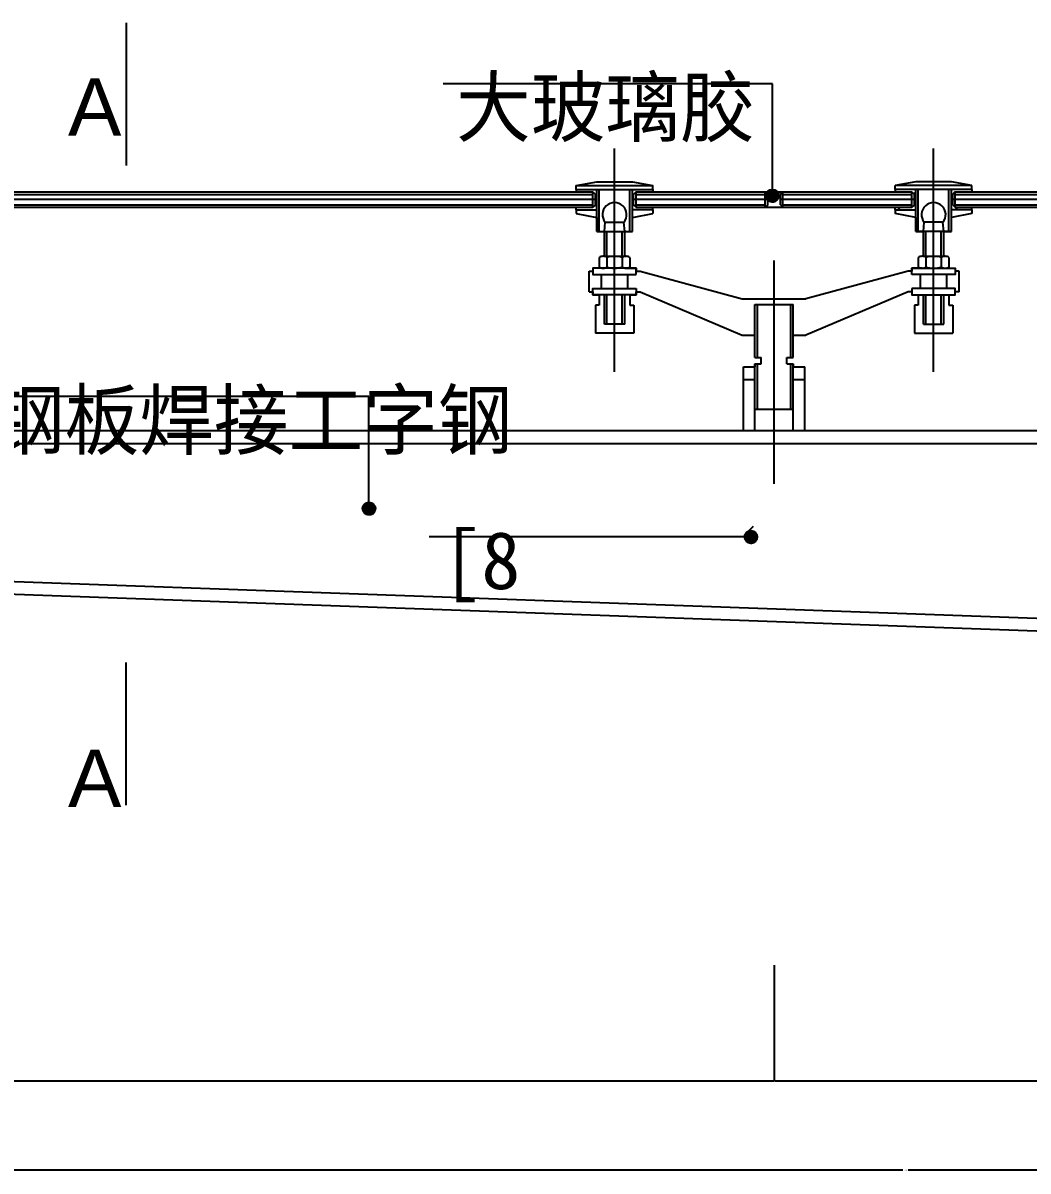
# Model space of a CAD drawing. Header units: metres. Extents: x 4231 to 8749, y -8456 to -5486.
# Drawn here: x 5463 to 6250, y -7042 to -6143 of the extents above; entities that cross this region are included whole.
import ezdxf

# ---------------------------------------------------------------- set-up
doc = ezdxf.new("R2010")
doc.units = ezdxf.units.M
for name, color, linetype in [('ASHADE', 1, 'Continuous'), ('图层1', 8, 'Continuous'), ('外形', 3, 'Continuous'), ('文字标注1', 4, 'Continuous'), ('轴线', 6, 'Continuous')]:
    doc.layers.add(name, color=color, linetype=linetype)
doc.dimstyles.get("Standard").update_dxf_attribs({"dimtxt": 2.5, "dimasz": 2.5, "dimexe": 1.25, "dimexo": 0.625, "dimtad": 1, "dimcen": 2.5, "dimazin": 3, "dimtfac": 1, "dimtmove": 0, "dimatfit": 3})

# ---------------------------------------------------------------- blocks, each defined once
blk = doc.blocks.new('_CLOSEDFILLED')
at = {"color": 0, "linetype": 'BYBLOCK'}
blk.add_solid([(-1, 0.2), (0, 0), (-1, -0.2)], dxfattribs=at)
blk = doc.blocks.new('*D1')
for p, q in [((4556.28, -6881.11), (4556.28, -7041.63)), ((7752.28, -6881.11), (7752.28, -7041.63)), ((6152.28, -7041.63), (4556.03, -7041.63)), ((7752.53, -7041.63), (6156.28, -7041.63))]:
    blk.add_line(p, q)
at = {"layer": 'Defpoints'}
for p in [(4556.28, -6881.11), (7752.28, -6881.11), (7752.28, -7041.63)]:
    blk.add_point(p, dxfattribs=at)
at = {"xscale": 0.25, "yscale": 0.25}
blk.add_blockref('_CLOSEDFILLED', (4556.28, -7041.63), dxfattribs=at)
at = {"xscale": 0.25, "yscale": 0.25, "rotation": 180}
blk.add_blockref('_CLOSEDFILLED', (7752.28, -7041.63), dxfattribs=at)
at = {"insert": (6154.28, -7041.63), "char_height": 1, "attachment_point": 5}
blk.add_mtext('3196', dxfattribs=at)
blk = doc.blocks.new('*D4')
for p, q in [((6051.28, -6881.11), (6051.28, -6971.63)), ((7301.3, -6881.11), (7301.3, -6971.63)), ((6051.53, -6971.63), (6672.79, -6971.63)), ((6679.79, -6971.63), (7301.05, -6971.63))]:
    blk.add_line(p, q)
at = {"layer": 'Defpoints'}
for p in [(6051.28, -6881.11), (7301.3, -6881.11), (6051.28, -6971.63)]:
    blk.add_point(p, dxfattribs=at)
at = {"xscale": 0.25, "yscale": 0.25, "rotation": 180}
blk.add_blockref('_CLOSEDFILLED', (6051.28, -6971.63), dxfattribs=at)
at = {"xscale": 0.25, "yscale": 0.25}
blk.add_blockref('_CLOSEDFILLED', (7301.3, -6971.63), dxfattribs=at)
at = {"insert": (6676.29, -6971.63), "char_height": 1, "attachment_point": 5}
blk.add_mtext('1250,02', dxfattribs=at)
blk = doc.blocks.new('*D5')
for p, q in [((4801.26, -6881.11), (4801.26, -6971.63)), ((6051.28, -6881.11), (6051.28, -6971.63)), ((4801.51, -6971.63), (5422.77, -6971.63)), ((5429.77, -6971.63), (6051.03, -6971.63))]:
    blk.add_line(p, q)
at = {"layer": 'Defpoints'}
for p in [(4801.26, -6881.11), (6051.28, -6881.11), (4801.26, -6971.63)]:
    blk.add_point(p, dxfattribs=at)
at = {"xscale": 0.25, "yscale": 0.25, "rotation": 180}
blk.add_blockref('_CLOSEDFILLED', (4801.26, -6971.63), dxfattribs=at)
at = {"xscale": 0.25, "yscale": 0.25}
blk.add_blockref('_CLOSEDFILLED', (6051.28, -6971.63), dxfattribs=at)
at = {"insert": (5426.27, -6971.63), "char_height": 1, "attachment_point": 5}
blk.add_mtext('1250,02', dxfattribs=at)

msp = doc.modelspace()

# ---------------------------------------------------------------- hatches: boundary and pattern name
at = {"layer": 'ASHADE'}
h = msp.add_hatch(dxfattribs=at)
h.set_pattern_fill('SOLID')
h.paths.add_polyline_path([(6045.01, -6278.48, -1), (6055.01, -6278.48, -1)])
h = msp.add_hatch(dxfattribs=at)
h.set_pattern_fill('SOLID')
h.paths.add_polyline_path([(5728.88, -6523.48, -1), (5738.88, -6523.48, -1)])
h = msp.add_hatch(dxfattribs=at)
h.set_pattern_fill('SOLID')
h.paths.add_polyline_path([(6028.14, -6545.72, -1), (6038.14, -6545.72, -1)])
at = {"layer": '图层1'}
h = msp.add_hatch(dxfattribs=at)
h.set_pattern_fill('ANSI31', scale=10)
h.paths.add_polyline_path([(5912.28, -6273.49), (5896.31, -6273.49), (5896.31, -6275.49), (5909.31, -6275.49), (5911.31, -6277.49), (5911.31, -6285.49), (5909.31, -6287.49), (5896.31, -6287.49), (5896.31, -6289.49), (5912.28, -6289.49)])
h.paths.add_polyline_path([(5956.24, -6273.49), (5940.28, -6273.49), (5940.28, -6289.49), (5956.24, -6289.49), (5956.24, -6287.49), (5943.24, -6287.49), (5941.24, -6285.49), (5941.24, -6277.49), (5943.24, -6275.49), (5956.24, -6275.49)])
h = msp.add_hatch(dxfattribs=at)
h.set_pattern_fill('ANSI37', scale=20)
h.paths.add_polyline_path([(6056.26, -6277.49), (6058.26, -6275.49), (6044.26, -6275.49), (6046.26, -6277.49), (6046.26, -6285.49), (6044.26, -6287.49), (6058.26, -6287.49), (6056.26, -6285.49)])
h = msp.add_hatch(dxfattribs=at)
h.set_pattern_fill('ANSI31', scale=10)
h.paths.add_polyline_path([(6162.28, -6273.49), (6146.28, -6273.49), (6146.28, -6275.49), (6159.28, -6275.49), (6161.28, -6277.49), (6161.28, -6285.49), (6159.28, -6287.49), (6146.28, -6287.49), (6146.28, -6289.49), (6162.28, -6289.49)])
h.paths.add_polyline_path([(6206.28, -6273.49), (6190.28, -6273.49), (6190.28, -6289.49), (6206.28, -6289.49), (6206.28, -6287.49), (6193.28, -6287.49), (6191.28, -6285.49), (6191.28, -6277.49), (6193.28, -6275.49), (6206.28, -6275.49)])
h = msp.add_hatch(dxfattribs=at)
h.set_pattern_fill('ANSI31', scale=20)
h.paths.add_polyline_path([(6051.28, -6472.47), (6029.78, -6472.47), (6029.78, -6542.02, -0.65), (6038.14, -6545.72, -0.65), (6029.78, -6549.42), (6029.78, -6552.47), (6072.78, -6552.47), (6072.78, -6549.99, 0.39), (6069.18, -6546.01), (6041.98, -6543.29, -0.39), (6034.78, -6535.33), (6034.78, -6489.61, -0.39), (6041.98, -6481.65), (6051.28, -6480.72)])
h.paths.add_polyline_path([(6072.78, -6474.95), (6072.78, -6472.47), (6051.28, -6472.47), (6051.28, -6480.72), (6069.18, -6478.93, 0.39)])

# ---------------------------------------------------------------- linework, layer by layer
for p, q in [((5896.28, -6270.49), (5956.28, -6270.49)), ((5909.31, -6287.49), (5909.31, -6275.49)), ((5912.28, -6306.49), (5912.28, -6273.49)), ((5914.28, -6306.49), (5914.28, -6273.49)), ((5938.28, -6306.49), (5938.28, -6273.49)), ((5940.28, -6306.49), (5940.28, -6273.49)), ((5943.24, -6287.49), (5943.24, -6275.49)), ((6044.26, -6287.49), (6044.26, -6275.49)), ((6044.26, -6275.49), (6058.26, -6275.49)), ((6058.26, -6287.49), (6058.26, -6275.49)), ((6206.28, -6270.49), (6146.28, -6270.49)), ((6159.28, -6287.49), (6159.28, -6275.49)), ((6162.28, -6306.49), (6162.28, -6273.49)), ((6164.28, -6306.49), (6164.28, -6273.49)), ((6188.28, -6306.49), (6188.28, -6273.49)), ((6190.28, -6306.49), (6190.28, -6273.49)), ((6193.28, -6287.49), (6193.28, -6275.49)), ((4693.23, -6277.49), (5909.31, -6277.49)), ((5943.24, -6277.49), (6044.26, -6277.49)), ((6058.26, -6277.49), (6159.28, -6277.49)), ((6193.28, -6277.49), (7409.33, -6277.49)), ((4693.23, -6285.49), (5909.31, -6285.49)), ((5943.24, -6285.49), (6044.26, -6285.49)), ((6044.26, -6287.49), (6058.26, -6287.49)), ((6058.26, -6285.49), (6159.28, -6285.49)), ((6193.28, -6285.49), (7409.33, -6285.49)), ((5918.28, -6306.49), (5918.97, -6299.28)), ((5918.97, -6299.28), (5933.59, -6299.28)), ((5934.28, -6306.49), (5933.59, -6299.28)), ((6168.28, -6306.49), (6168.97, -6299.28)), ((6183.59, -6299.28), (6168.97, -6299.28)), ((6184.28, -6306.49), (6183.59, -6299.28)), ((5912.28, -6306.49), (5940.28, -6306.49)), ((5920.28, -6325.91), (5920.28, -6306.49)), ((5932.28, -6325.91), (5932.28, -6306.49)), ((6190.28, -6306.49), (6162.28, -6306.49)), ((6170.28, -6325.91), (6170.28, -6306.49)), ((6182.28, -6325.91), (6182.28, -6306.49)), ((5920.28, -6326.77), (5920.28, -6334.31)), ((5932.27, -6326.77), (5932.27, -6334.31)), ((6168.28, -6325.91), (6184.28, -6325.91)), ((6170.28, -6326.77), (6170.28, -6334.31)), ((6182.27, -6326.77), (6182.27, -6334.31)), ((5915.99, -6351.17), (5915.99, -6340.17)), ((5936.57, -6351.17), (5936.57, -6340.17)), ((6165.99, -6351.17), (6165.99, -6340.17)), ((6186.57, -6351.17), (6186.57, -6340.17)), ((5918.28, -6379.17), (5918.28, -6356.17)), ((5920.28, -6379.17), (5920.28, -6356.17)), ((5932.28, -6379.17), (5932.28, -6356.17)), ((5934.28, -6379.17), (5934.28, -6356.17)), ((6168.28, -6379.17), (6168.28, -6356.17)), ((6170.28, -6379.17), (6170.28, -6356.17)), ((6182.28, -6379.17), (6182.28, -6356.17)), ((6184.28, -6379.17), (6184.28, -6356.17)), ((6036.28, -6387.67), (6036.28, -6363.67)), ((6036.28, -6363.67), (6066.28, -6363.67)), ((6038.28, -6405.18), (6038.28, -6363.67)), ((6064.28, -6405.18), (6064.28, -6363.67)), ((6066.28, -6387.67), (6066.28, -6363.67)), ((5934.28, -6379.17), (5918.28, -6379.17)), ((6168.28, -6379.17), (6184.28, -6379.17)), ((6036.28, -6462.47), (6036.28, -6410.18)), ((6038.28, -6445.76), (6038.28, -6410.18)), ((6064.28, -6445.76), (6064.28, -6410.18)), ((6066.28, -6462.47), (6066.28, -6410.18)), ((6027.28, -6422.47), (6036.28, -6422.47)), ((6066.28, -6422.47), (6075.28, -6422.47)), ((6074.74, -6422.47), (6075.28, -6423)), ((6036.28, -6445.76), (6066.28, -6445.76)), ((4676.26, -6472.47), (7742.28, -6472.47)), ((4676.26, -6552.46), (7456.46, -6652.47))]:
    msp.add_line(p, q)
for points in [[(5943.28, -6340.17), (5943.28, -6335.17), (5909.28, -6335.17), (5909.28, -6340.17)], [(6159.28, -6340.17), (6159.28, -6335.17), (6193.28, -6335.17), (6193.28, -6340.17)], [(5943.28, -6351.17), (5943.28, -6356.17), (5909.28, -6356.17), (5909.28, -6351.17)], [(6159.28, -6351.17), (6159.28, -6356.17), (6193.28, -6356.17), (6193.28, -6351.17)]]:
    msp.add_lwpolyline(points, close=True)
for centre, radius, start, end in [((5926.28, -6293.26), 9.46, 320.55, 219.45), ((6176.28, -6293.26), 9.46, 320.55, 219.45), ((5917.29, -6331.54), 5.63, 57.86, 90), ((5920.28, -6326.77), 0, 205.73, 270), ((5926.28, -6347.15), 21.24, 73.61, 106.39), ((5935.27, -6331.54), 5.63, 90, 122.14), ((6167.29, -6331.54), 5.63, 57.86, 90), ((6170.28, -6326.77), 0, 205.73, 270), ((6176.28, -6347.15), 21.24, 73.61, 106.39), ((6185.27, -6331.54), 5.63, 90, 122.14), ((5917.29, -6329.53), 5.63, 270, 302.14), ((5920.28, -6334.31), 0, 90, 154.27), ((5926.28, -6313.93), 21.24, 253.61, 286.39), ((5935.27, -6329.53), 5.63, 237.86, 270), ((6167.29, -6329.53), 5.63, 270, 302.14), ((6170.28, -6334.31), 0, 90, 154.27), ((6170.28, -6334.31), 0, 90, 154.27), ((6176.28, -6313.93), 21.24, 253.61, 286.39), ((6185.27, -6329.53), 5.63, 237.86, 270)]:
    msp.add_arc(centre, radius, start, end)
at = {"layer": 'ASHADE'}
for p, q in [((6050.01, -6190.73), (5791.87, -6190.73)), ((6050.01, -6278.48), (6050.01, -6190.73)), ((5896.31, -6273.49), (5896.31, -6275.49)), ((5956.24, -6273.49), (5956.24, -6275.49)), ((6146.28, -6273.49), (6146.28, -6275.49)), ((6206.28, -6273.49), (6206.28, -6275.49)), ((5896.31, -6289.49), (5896.31, -6287.49)), ((5956.24, -6289.49), (5956.24, -6287.49)), ((6146.28, -6289.49), (6146.28, -6287.49)), ((6206.28, -6289.49), (6206.28, -6287.49)), ((5733.88, -6435.73), (5304.13, -6435.73)), ((5733.88, -6523.48), (5733.88, -6435.73)), ((6033.14, -6545.72), (5780.99, -6545.72))]:
    msp.add_line(p, q, dxfattribs=at)
for centre in [(6050.01, -6278.48), (5733.88, -6523.48), (6033.14, -6545.72)]:
    msp.add_circle(centre, 5, dxfattribs=at)
at = {"layer": '图层1'}
for p, q in [((5911.31, -6281.49), (4691.23, -6281.49)), ((6046.26, -6281.49), (5941.24, -6281.49)), ((6161.28, -6281.49), (6056.26, -6281.49)), ((7411.33, -6281.49), (6191.28, -6281.49))]:
    msp.add_line(p, q, dxfattribs=at)
at = {"layer": '外形'}
for p, q in [((5543.71, -6143.18), (5543.71, -6254.75)), ((4693.23, -6275.49), (5909.31, -6275.49)), ((5909.31, -6275.49), (5911.31, -6277.49)), ((5943.24, -6275.49), (5941.24, -6277.49)), ((5943.24, -6275.49), (6044.26, -6275.49)), ((6044.26, -6275.49), (6046.26, -6277.49)), ((6058.26, -6275.49), (6056.26, -6277.49)), ((6058.26, -6275.49), (6159.28, -6275.49)), ((6159.28, -6275.49), (6161.28, -6277.49)), ((6193.28, -6275.49), (6191.28, -6277.49)), ((6193.28, -6275.49), (7409.33, -6275.49)), ((5911.31, -6285.49), (5911.31, -6277.49)), ((5941.24, -6285.49), (5941.24, -6277.49)), ((6046.26, -6285.49), (6046.26, -6277.49)), ((6056.26, -6285.49), (6056.26, -6277.49)), ((6161.28, -6285.49), (6161.28, -6277.49)), ((6191.28, -6285.49), (6191.28, -6277.49)), ((4693.23, -6287.49), (5909.31, -6287.49)), ((5911.31, -6285.49), (5909.31, -6287.49)), ((5941.24, -6285.49), (5943.24, -6287.49)), ((5943.24, -6287.49), (6044.26, -6287.49)), ((6046.26, -6285.49), (6044.26, -6287.49)), ((6056.26, -6285.49), (6058.26, -6287.49)), ((6058.26, -6287.49), (6159.28, -6287.49)), ((6161.28, -6285.49), (6159.28, -6287.49)), ((6191.28, -6285.49), (6193.28, -6287.49)), ((6193.28, -6287.49), (7409.33, -6287.49)), ((4676.26, -6462.47), (7742.28, -6462.47)), ((4676.26, -6562.47), (7456.28, -6662.47)), ((5543.71, -6755.63), (5543.71, -6644.07))]:
    msp.add_line(p, q, dxfattribs=at)
at = {"layer": '文字标注1'}
for p, q in [((5896.28, -6270.49), (5912.28, -6267.49)), ((5896.28, -6273.49), (5896.28, -6270.49)), ((5896.28, -6273.49), (5956.28, -6273.49)), ((5912.28, -6267.49), (5940.28, -6267.49)), ((5940.28, -6267.49), (5956.28, -6270.49)), ((5956.28, -6273.49), (5956.28, -6270.49)), ((6162.28, -6267.49), (6146.28, -6270.49)), ((6146.28, -6273.49), (6146.28, -6270.49)), ((6206.28, -6273.49), (6146.28, -6273.49)), ((6190.28, -6267.49), (6162.28, -6267.49)), ((6206.28, -6270.49), (6190.28, -6267.49)), ((6206.28, -6273.49), (6206.28, -6270.49)), ((5896.28, -6289.49), (5896.28, -6292.49)), ((5896.28, -6289.49), (5912.28, -6289.49)), ((5896.28, -6292.49), (5912.28, -6295.49)), ((5956.28, -6289.49), (5940.28, -6289.49)), ((5940.28, -6295.49), (5956.28, -6292.49)), ((5956.28, -6289.49), (5956.28, -6292.49)), ((6146.28, -6289.49), (6162.28, -6289.49)), ((6146.28, -6289.49), (6146.28, -6292.49)), ((6162.28, -6295.49), (6146.28, -6292.49)), ((6206.28, -6289.49), (6190.28, -6289.49)), ((6206.28, -6292.49), (6190.28, -6295.49)), ((6206.28, -6289.49), (6206.28, -6292.49)), ((5912.28, -6295.49), (5912.28, -6306.49)), ((5940.28, -6306.49), (5940.28, -6295.49)), ((6162.28, -6295.49), (6162.28, -6306.49)), ((6190.28, -6306.49), (6190.28, -6295.49)), ((5912.28, -6306.49), (5918.28, -6306.49)), ((5918.28, -6325.91), (5918.28, -6306.49)), ((5934.28, -6306.49), (5940.28, -6306.49)), ((5934.28, -6325.91), (5934.28, -6306.49)), ((6162.28, -6306.49), (6168.28, -6306.49)), ((6168.28, -6325.91), (6168.28, -6306.49)), ((6184.28, -6306.49), (6190.28, -6306.49)), ((6184.28, -6325.91), (6184.28, -6306.49)), ((5914.29, -6326.77), (5914.29, -6334.31)), ((5918.28, -6325.91), (5917.29, -6325.91)), ((5918.28, -6325.91), (5934.28, -6325.91)), ((5934.28, -6325.91), (5935.27, -6325.91)), ((5938.27, -6326.77), (5938.27, -6334.31)), ((6164.29, -6326.77), (6164.29, -6334.31)), ((6168.28, -6325.91), (6167.29, -6325.91)), ((6184.28, -6325.91), (6185.27, -6325.91)), ((6188.27, -6326.77), (6188.27, -6334.31)), ((5906.28, -6353.67), (5906.28, -6337.67)), ((5906.28, -6337.67), (5909.28, -6337.67)), ((5909.28, -6335.17), (5909.28, -6337.67)), ((5917.29, -6335.17), (5909.28, -6335.17)), ((5935.27, -6335.17), (5943.28, -6335.17)), ((5943.28, -6335.17), (5943.28, -6337.67)), ((5943.28, -6337.67), (5946.28, -6337.67)), ((5946.28, -6337.67), (6026.28, -6359.17)), ((6156.28, -6337.67), (6076.28, -6359.17)), ((6159.28, -6337.67), (6156.28, -6337.67)), ((6159.28, -6335.17), (6159.28, -6337.67)), ((6167.29, -6335.17), (6159.28, -6335.17)), ((6185.27, -6335.17), (6193.28, -6335.17)), ((6193.28, -6335.17), (6193.28, -6337.67)), ((6196.28, -6337.67), (6193.28, -6337.67)), ((6196.28, -6353.67), (6196.28, -6337.67)), ((5906.28, -6353.67), (5909.28, -6353.67)), ((5909.28, -6353.67), (5909.28, -6356.17)), ((5909.28, -6356.17), (5914.28, -6356.17)), ((5914.28, -6356.17), (5914.28, -6364.17)), ((5938.28, -6356.17), (5943.28, -6356.17)), ((5938.28, -6356.17), (5938.28, -6364.17)), ((5943.28, -6356.17), (5943.28, -6353.67)), ((5943.28, -6353.67), (5946.28, -6353.67)), ((5946.28, -6353.67), (6026.28, -6387.67)), ((6156.28, -6353.67), (6076.28, -6387.67)), ((6159.28, -6353.67), (6156.28, -6353.67)), ((6159.28, -6353.67), (6159.28, -6356.17)), ((6159.28, -6356.17), (6164.28, -6356.17)), ((6164.28, -6356.17), (6164.28, -6364.17)), ((6188.28, -6356.17), (6193.28, -6356.17)), ((6188.28, -6356.17), (6188.28, -6364.17)), ((6193.28, -6356.17), (6193.28, -6353.67)), ((6196.28, -6353.67), (6193.28, -6353.67)), ((5911.28, -6364.17), (5911.28, -6386.17)), ((5914.28, -6364.17), (5911.28, -6364.17)), ((5938.28, -6364.17), (5941.28, -6364.17)), ((5941.28, -6364.17), (5941.28, -6386.17)), ((6026.28, -6359.17), (6076.28, -6359.17)), ((6161.28, -6364.17), (6161.28, -6386.17)), ((6164.28, -6364.17), (6161.28, -6364.17)), ((6188.28, -6364.17), (6191.28, -6364.17)), ((6191.28, -6364.17), (6191.28, -6386.17)), ((5941.28, -6386.17), (5911.28, -6386.17)), ((6026.28, -6387.67), (6036.28, -6387.67)), ((6036.28, -6405.18), (6036.28, -6387.67)), ((6066.28, -6387.67), (6076.28, -6387.67)), ((6066.28, -6405.18), (6066.28, -6387.67)), ((6161.28, -6386.17), (6191.28, -6386.17)), ((6036.28, -6405.18), (6041.28, -6405.18)), ((6036.28, -6410.18), (6036.28, -6412.47)), ((6036.28, -6410.18), (6041.28, -6410.18)), ((6041.28, -6410.18), (6041.28, -6405.18)), ((6061.28, -6410.18), (6061.28, -6405.18)), ((6061.28, -6405.18), (6066.28, -6405.18)), ((6061.28, -6410.18), (6066.28, -6410.18)), ((6066.28, -6410.18), (6066.28, -6412.47)), ((6027.28, -6412.47), (6036.28, -6412.47)), ((6027.28, -6462.47), (6027.28, -6412.47)), ((6066.28, -6412.47), (6075.28, -6412.47)), ((6075.28, -6462.47), (6075.28, -6412.47))]:
    msp.add_line(p, q, dxfattribs=at)
for centre, start, end in [((5917.29, -6331.54), 90, 122.14), ((5935.27, -6331.54), 57.86, 90), ((6167.29, -6331.54), 90, 122.14), ((6185.27, -6331.54), 57.86, 90), ((5917.29, -6329.53), 237.86, 270), ((5935.27, -6329.53), 270, 302.14), ((6167.29, -6329.53), 237.86, 270), ((6185.27, -6329.53), 270, 302.14)]:
    msp.add_arc(centre, 5.63, start, end, dxfattribs=at)
at = {"layer": '轴线'}
for p, q in [((5926.28, -6416.31), (5926.28, -6241.48)), ((6176.28, -6416.31), (6176.28, -6241.48)), ((6051.28, -6503.99), (6051.28, -6329.16))]:
    msp.add_line(p, q, dxfattribs=at)

# ---------------------------------------------------------------- texts
at = {"layer": 'ASHADE', "char_height": 45, "attachment_point": 1}
for s, insert in [('大玻璃胶', (5802.13, -6186.54)), ('{\\fArial|b0|i0|c0|p32;A}', (5498, -6186.54)), ('12mm钢板焊接工字钢', (5314.39, -6431.54)), ('[8', (5791.25, -6541.53)), ('{\\fArial|b0|i0|c0|p32;A}', (5498, -6712.27))]:
    msp.add_mtext(s, dxfattribs=dict(at, insert=insert))

# ---------------------------------------------------------------- dimensions: what is measured, and where the dimension line sits
for base, p1, p2, picture, middle in [((7752.28, -7041.63), (7752.28, -6881.11), (4556.28, -6881.11), '*D1', (6154.28, -7041.63)), ((4801.26, -6971.63), (4801.26, -6881.11), (6051.28, -6881.11), '*D5', (5426.27, -6971.63)), ((6051.28, -6971.63), (6051.28, -6881.11), (7301.3, -6881.11), '*D4', (6676.29, -6971.63))]:
    dim = msp.add_linear_dim(base=base, p1=p1, p2=p2, dimstyle='Standard')
    dim.commit()
    dim.dimension.update_dxf_attribs({"geometry": picture, "text_midpoint": middle})

doc.saveas('drawing.dxf')
